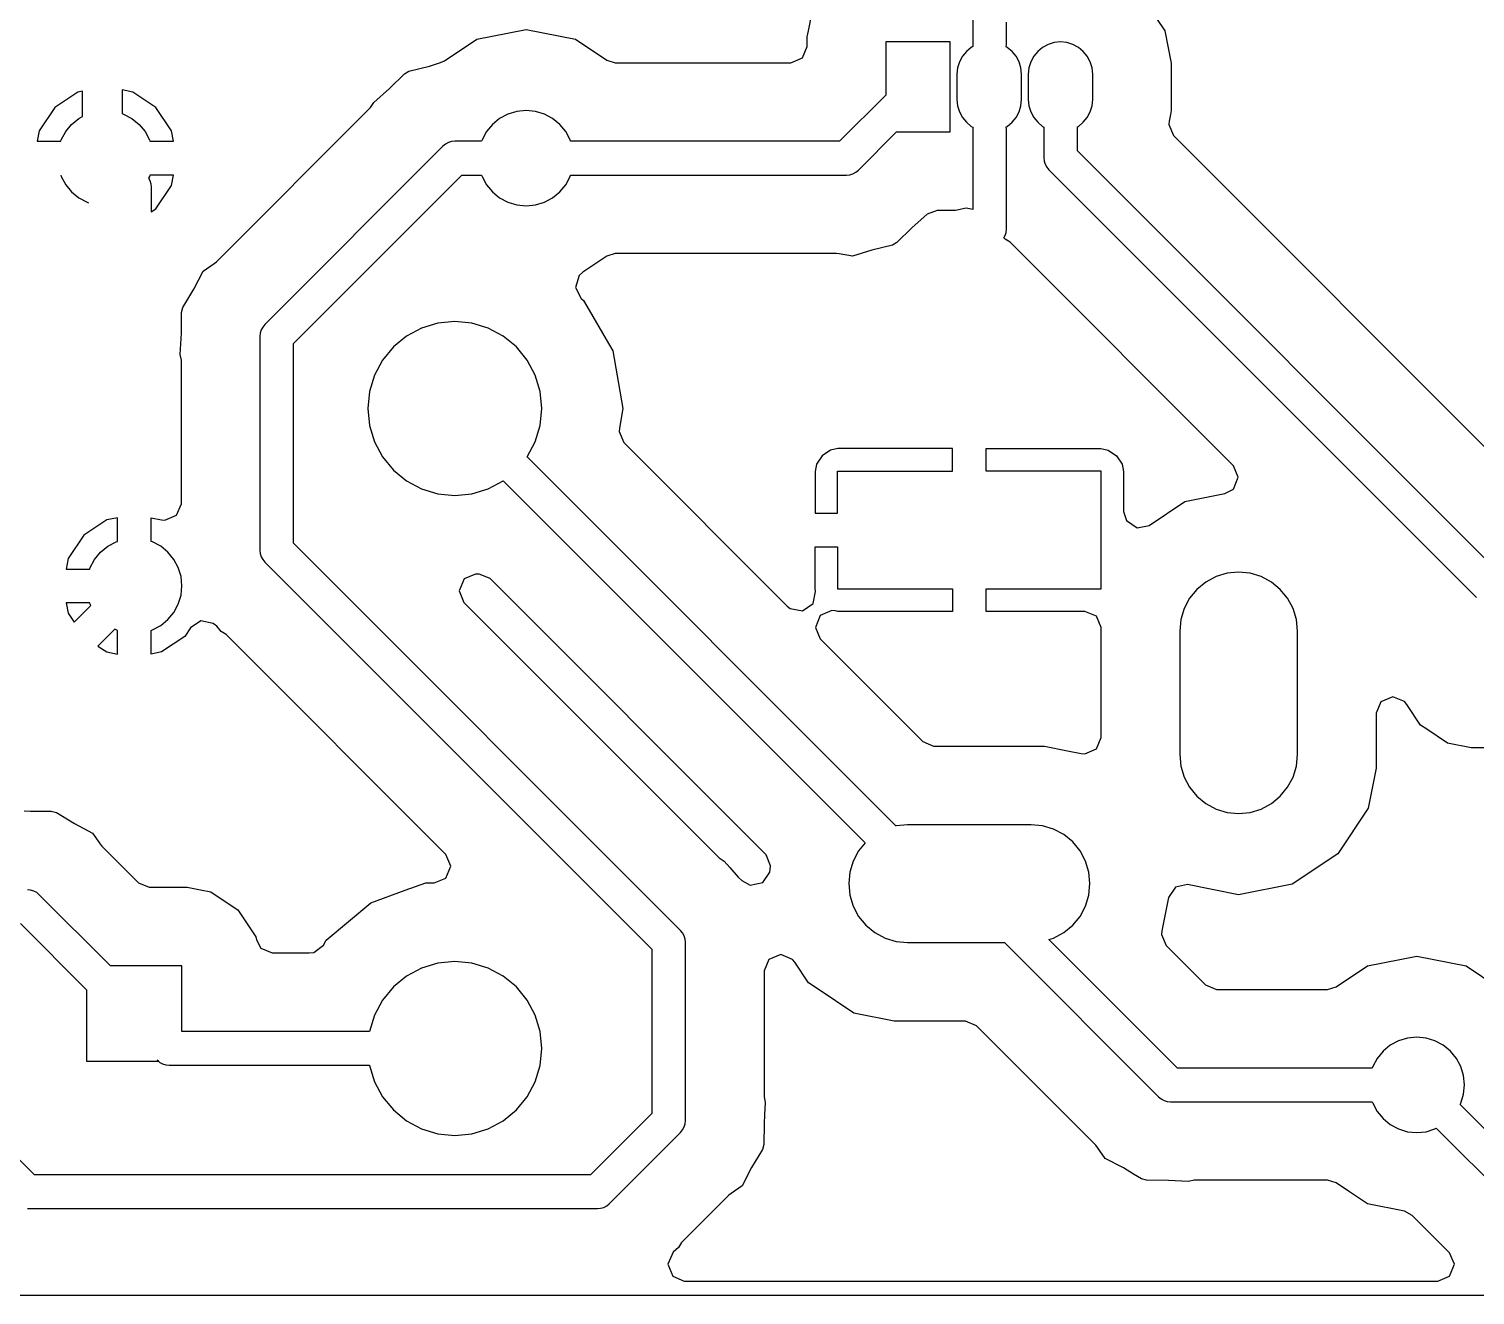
# Model space of a CAD drawing. Extents: x 48.5 to 131.2, y 2.2 to 58.3.
# Drawn here: x 74.32 to 100.1, y 2.24 to 24.8 of the extents above; entities that cross this region are included whole.
import ezdxf

# ---------------------------------------------------------------- set-up
doc = ezdxf.new("R2010")
doc.units = 0
doc.header["$LTSCALE"] = 0.000394
doc.layers.add('PLAN_1', color=7, linetype='CONTINUOUS')

msp = doc.modelspace()

# ---------------------------------------------------------------- linework, layer by layer
at = {"layer": 'PLAN_1', "color": 1}
for p, q in [((88.215668, 24.7638, 0.06), (88.275406, 25.064133, 0.06)), ((91.144989, 25.039505, 0.06), (91.144989, 24.527626, 0.06)), ((82.306892, 24.614429, 0.06), (83.18499, 24.789091, 0.06)), ((83.18499, 24.789091, 0.06), (84.063087, 24.614428, 0.06)), ((88.194489, 24.65736, 0.06), (88.215668, 24.7638, 0.06)), ((91.744995, 24.527626, 0.06), (91.744995, 24.915241, 0.06)), ((94.421066, 24.984501, 0.06), (94.570862, 24.760315, 0.06)), ((94.570862, 24.760315, 0.06), (94.685493, 24.18408, 0.06)), ((81.732208, 24.230442, 0.06), (82.306892, 24.614429, 0.06)), ((84.063087, 24.614428, 0.06), (84.621559, 24.24127, 0.06)), ((88.194489, 24.484053, 0.06), (88.194489, 24.65736, 0.06)), ((90.744987, 24.564503, 0.06), (89.594994, 24.564503, 0.06)), ((89.594994, 24.564503, 0.06), (89.594994, 23.618767, 0.06)), ((90.744987, 22.964504, 0.06), (90.744987, 24.564503, 0.06)), ((91.144989, 24.527626, 0.06), (91.149384, 24.483017, 0.06)), ((91.740097, 24.477936, 0.06), (91.744995, 24.527626, 0.06)), ((92.489952, 24.520735, 0.06), (92.390541, 24.467598, 0.06)), ((92.597816, 24.553455, 0.06), (92.489952, 24.520735, 0.06)), ((92.709991, 24.564505, 0.06), (92.597816, 24.553455, 0.06)), ((92.822166, 24.553455, 0.06), (92.709991, 24.564505, 0.06)), ((92.930031, 24.520735, 0.06), (92.822166, 24.553455, 0.06)), ((93.029442, 24.467598, 0.06), (92.930031, 24.520735, 0.06)), ((84.621559, 24.24127, 0.06), (84.774086, 24.195011, 0.06)), ((87.905441, 24.195011, 0.06), (88.109825, 24.279663, 0.06)), ((88.109825, 24.279663, 0.06), (88.194489, 24.484053, 0.06)), ((90.961891, 24.308956, 0.06), (90.90876, 24.209547, 0.06)), ((91.033401, 24.39609, 0.06), (90.961891, 24.308956, 0.06)), ((91.120537, 24.467598, 0.06), (91.033401, 24.39609, 0.06)), ((91.149384, 24.483017, 0.06), (91.120537, 24.467598, 0.06)), ((91.759438, 24.467598, 0.06), (91.740097, 24.477936, 0.06)), ((91.846573, 24.39609, 0.06), (91.759438, 24.467598, 0.06)), ((91.918083, 24.308956, 0.06), (91.846573, 24.39609, 0.06)), ((91.971214, 24.209547, 0.06), (91.918083, 24.308956, 0.06)), ((92.231895, 24.308956, 0.06), (92.178764, 24.209547, 0.06)), ((92.303406, 24.39609, 0.06), (92.231895, 24.308956, 0.06)), ((92.390541, 24.467598, 0.06), (92.303406, 24.39609, 0.06)), ((93.116577, 24.39609, 0.06), (93.029442, 24.467598, 0.06)), ((93.188087, 24.308956, 0.06), (93.116577, 24.39609, 0.06)), ((93.241219, 24.209547, 0.06), (93.188087, 24.308956, 0.06)), ((80.751495, 23.735893, 0.06), (81.014969, 23.997904, 0.06)), ((81.014969, 23.997904, 0.06), (81.095871, 24.044006, 0.06)), ((81.095871, 24.044006, 0.06), (81.461731, 24.134413, 0.06)), ((81.461731, 24.134413, 0.06), (81.661469, 24.196651, 0.06)), ((81.661469, 24.196651, 0.06), (81.732208, 24.230442, 0.06)), ((84.774086, 24.195011, 0.06), (87.905441, 24.195011, 0.06)), ((90.876038, 24.101681, 0.06), (90.86499, 23.989504, 0.06)), ((90.86499, 23.989504, 0.06), (90.86499, 23.539503, 0.06)), ((90.90876, 24.209547, 0.06), (90.876038, 24.101681, 0.06)), ((92.003937, 24.101681, 0.06), (91.971214, 24.209547, 0.06)), ((92.014984, 23.989504, 0.06), (92.003937, 24.101681, 0.06)), ((92.014984, 23.539503, 0.06), (92.014984, 23.989504, 0.06)), ((92.146042, 24.101681, 0.06), (92.134995, 23.989504, 0.06)), ((92.134995, 23.989504, 0.06), (92.134995, 23.539503, 0.06)), ((92.178764, 24.209547, 0.06), (92.146042, 24.101681, 0.06)), ((93.273941, 24.101681, 0.06), (93.241219, 24.209547, 0.06)), ((93.284988, 23.989504, 0.06), (93.273941, 24.101681, 0.06)), ((93.284988, 23.539503, 0.06), (93.284988, 23.989504, 0.06)), ((94.685493, 24.18408, 0.06), (94.685493, 23.344934, 0.06)), ((80.469604, 23.485855, 0.06), (80.751495, 23.735893, 0.06)), ((75.197266, 23.671978, 0.06), (74.783783, 23.395704, 0.06)), ((75.279991, 23.688435, 0.06), (75.197266, 23.671978, 0.06)), ((75.279991, 23.237194, 0.06), (75.279991, 23.688435, 0.06)), ((75.984993, 23.70932, 0.06), (75.984993, 23.287472, 0.06)), ((76.172714, 23.671978, 0.06), (75.984993, 23.70932, 0.06)), ((76.586197, 23.395704, 0.06), (76.172714, 23.671978, 0.06)), ((80.41288, 23.397272, 0.06), (80.469604, 23.485855, 0.06)), ((89.594994, 23.618767, 0.06), (88.770729, 22.794506, 0.06)), ((90.86499, 23.539503, 0.06), (90.876038, 23.427326, 0.06)), ((92.003937, 23.427326, 0.06), (92.014984, 23.539503, 0.06)), ((92.134995, 23.539503, 0.06), (92.146042, 23.427326, 0.06)), ((93.273941, 23.427326, 0.06), (93.284988, 23.539503, 0.06)), ((74.783783, 23.395704, 0.06), (74.507523, 22.982244, 0.06)), ((75.083946, 23.095547, 0.06), (75.212753, 23.201256, 0.06)), ((75.212753, 23.201256, 0.06), (75.279991, 23.237194, 0.06)), ((75.984993, 23.287472, 0.06), (76.010269, 23.279804, 0.06)), ((76.010269, 23.279804, 0.06), (76.157227, 23.201256, 0.06)), ((76.157227, 23.201256, 0.06), (76.286034, 23.095547, 0.06)), ((76.862465, 22.982244, 0.06), (76.586197, 23.395704, 0.06)), ((77.664406, 20.648796, 0.06), (80.41288, 23.397272, 0.06)), ((82.712753, 23.201256, 0.06), (82.583946, 23.095547, 0.06)), ((82.859711, 23.279804, 0.06), (82.712753, 23.201256, 0.06)), ((83.019165, 23.328175, 0.06), (82.859711, 23.279804, 0.06)), ((83.18499, 23.344507, 0.06), (83.019165, 23.328175, 0.06)), ((83.350815, 23.328175, 0.06), (83.18499, 23.344507, 0.06)), ((83.510269, 23.279804, 0.06), (83.350815, 23.328175, 0.06)), ((83.657227, 23.201256, 0.06), (83.510269, 23.279804, 0.06)), ((83.786034, 23.095547, 0.06), (83.657227, 23.201256, 0.06)), ((90.876038, 23.427326, 0.06), (90.90876, 23.31946, 0.06)), ((90.90876, 23.31946, 0.06), (90.961891, 23.220051, 0.06)), ((90.961891, 23.220051, 0.06), (91.033401, 23.132917, 0.06)), ((91.846573, 23.132917, 0.06), (91.918083, 23.220051, 0.06)), ((91.918083, 23.220051, 0.06), (91.971214, 23.31946, 0.06)), ((91.971214, 23.31946, 0.06), (92.003937, 23.427326, 0.06)), ((92.146042, 23.427326, 0.06), (92.178764, 23.31946, 0.06)), ((92.178764, 23.31946, 0.06), (92.231895, 23.220051, 0.06)), ((92.231895, 23.220051, 0.06), (92.303406, 23.132917, 0.06)), ((93.116577, 23.132917, 0.06), (93.188087, 23.220051, 0.06)), ((93.188087, 23.220051, 0.06), (93.241219, 23.31946, 0.06)), ((93.241219, 23.31946, 0.06), (93.273941, 23.427326, 0.06)), ((94.670547, 23.26984, 0.06), (94.647995, 23.156443, 0.06)), ((94.685493, 23.344934, 0.06), (94.670547, 23.26984, 0.06)), ((74.507523, 22.982244, 0.06), (74.470177, 22.794506, 0.06)), ((74.899689, 22.819788, 0.06), (74.978241, 22.966742, 0.06)), ((74.978241, 22.966742, 0.06), (75.083946, 23.095547, 0.06)), ((76.286034, 23.095547, 0.06), (76.391739, 22.966742, 0.06)), ((76.391739, 22.966742, 0.06), (76.470291, 22.819788, 0.06)), ((76.899803, 22.794506, 0.06), (76.862465, 22.982244, 0.06)), ((82.478241, 22.966742, 0.06), (82.399689, 22.819788, 0.06)), ((82.583946, 23.095547, 0.06), (82.478241, 22.966742, 0.06)), ((83.891739, 22.966742, 0.06), (83.786034, 23.095547, 0.06)), ((83.970291, 22.819788, 0.06), (83.891739, 22.966742, 0.06)), ((89.107124, 22.282375, 0.06), (89.789253, 22.964504, 0.06)), ((89.789253, 22.964504, 0.06), (90.744987, 22.964504, 0.06)), ((91.033401, 23.132917, 0.06), (91.120537, 23.061409, 0.06)), ((91.120537, 23.061409, 0.06), (91.149384, 23.04599, 0.06)), ((91.149384, 23.04599, 0.06), (91.144989, 23.001381, 0.06)), ((91.144989, 23.001381, 0.06), (91.144989, 21.579741, 0.06)), ((91.740097, 23.051071, 0.06), (91.759438, 23.061407, 0.06)), ((91.744995, 23.001381, 0.06), (91.740097, 23.051071, 0.06)), ((91.744995, 21.229507, 0.06), (91.744995, 23.001381, 0.06)), ((91.759438, 23.061407, 0.06), (91.846573, 23.132917, 0.06)), ((92.303406, 23.132917, 0.06), (92.390541, 23.061409, 0.06)), ((92.390541, 23.061409, 0.06), (92.414986, 23.048344, 0.06)), ((92.414986, 23.048344, 0.06), (92.414986, 22.499504, 0.06)), ((93.014992, 23.053684, 0.06), (93.029442, 23.061407, 0.06)), ((93.014992, 22.623768, 0.06), (93.014992, 23.053684, 0.06)), ((93.029442, 23.061407, 0.06), (93.116577, 23.132917, 0.06)), ((94.647995, 23.156443, 0.06), (94.641739, 23.092918, 0.06)), ((94.641739, 23.092918, 0.06), (94.723267, 22.896107, 0.06)), ((74.470177, 22.794506, 0.06), (74.892021, 22.794506, 0.06)), ((74.892021, 22.794506, 0.06), (74.899689, 22.819788, 0.06)), ((76.470291, 22.819788, 0.06), (76.477959, 22.794506, 0.06)), ((76.477959, 22.794506, 0.06), (76.899803, 22.794506, 0.06)), ((81.702858, 22.706638, 0.06), (78.527855, 19.531635, 0.06)), ((81.748322, 22.743948, 0.06), (81.702858, 22.706638, 0.06)), ((81.800186, 22.771671, 0.06), (81.748322, 22.743948, 0.06)), ((81.856468, 22.788742, 0.06), (81.800186, 22.771671, 0.06)), ((81.914993, 22.794506, 0.06), (81.856468, 22.788742, 0.06)), ((82.392021, 22.794506, 0.06), (81.914993, 22.794506, 0.06)), ((82.399689, 22.819788, 0.06), (82.392021, 22.794506, 0.06)), ((83.977959, 22.794506, 0.06), (83.970291, 22.819788, 0.06)), ((88.770729, 22.794506, 0.06), (83.977959, 22.794506, 0.06)), ((94.723267, 22.896107, 0.06), (101.04882, 16.570549, 0.06)), ((92.414986, 22.499504, 0.06), (92.420753, 22.440977, 0.06)), ((92.420753, 22.440977, 0.06), (92.437828, 22.384699, 0.06)), ((100.549255, 15.089503, 0.06), (93.014992, 22.623768, 0.06)), ((74.892021, 22.194508, 0.06), (74.899689, 22.169226, 0.06)), ((74.899689, 22.169226, 0.06), (74.978241, 22.022272, 0.06)), ((76.470291, 22.169226, 0.06), (76.453705, 22.138191, 0.06)), ((76.477959, 22.194508, 0.06), (76.470291, 22.169226, 0.06)), ((76.899803, 22.194508, 0.06), (76.477959, 22.194508, 0.06)), ((76.862465, 22.006769, 0.06), (76.899803, 22.194508, 0.06)), ((79.039993, 19.19524, 0.06), (82.039261, 22.194508, 0.06)), ((82.039261, 22.194508, 0.06), (82.392021, 22.194508, 0.06)), ((82.392021, 22.194508, 0.06), (82.399689, 22.169226, 0.06)), ((82.399689, 22.169226, 0.06), (82.478241, 22.022272, 0.06)), ((83.891739, 22.022272, 0.06), (83.970291, 22.169226, 0.06)), ((83.970291, 22.169226, 0.06), (83.977959, 22.194508, 0.06)), ((83.977959, 22.194508, 0.06), (88.894989, 22.194508, 0.06)), ((88.894989, 22.194508, 0.06), (88.953514, 22.200272, 0.06)), ((88.953514, 22.200272, 0.06), (89.009796, 22.217342, 0.06)), ((89.009796, 22.217342, 0.06), (89.061661, 22.245066, 0.06)), ((89.061661, 22.245066, 0.06), (89.107124, 22.282375, 0.06)), ((92.437828, 22.384699, 0.06), (92.465546, 22.332832, 0.06)), ((92.465546, 22.332832, 0.06), (92.502853, 22.287373, 0.06)), ((92.502853, 22.287373, 0.06), (100.124992, 14.665234, 0.06)), ((74.978241, 22.022272, 0.06), (75.083946, 21.893467, 0.06)), ((76.453705, 22.138191, 0.06), (76.47715, 22.094313, 0.06)), ((76.47715, 22.094313, 0.06), (76.494225, 22.038034, 0.06)), ((76.494225, 22.038034, 0.06), (76.499992, 21.979507, 0.06)), ((76.499992, 21.979507, 0.06), (76.499992, 21.535709, 0.06)), ((76.586189, 21.593306, 0.06), (76.862465, 22.006769, 0.06)), ((82.478241, 22.022272, 0.06), (82.583946, 21.893467, 0.06)), ((83.786034, 21.893465, 0.06), (83.891739, 22.022272, 0.06)), ((75.083946, 21.893467, 0.06), (75.212753, 21.787758, 0.06)), ((75.212753, 21.787758, 0.06), (75.359711, 21.709209, 0.06)), ((75.359711, 21.709209, 0.06), (75.384987, 21.701542, 0.06)), ((82.583946, 21.893467, 0.06), (82.712753, 21.787758, 0.06)), ((82.712753, 21.787758, 0.06), (82.859711, 21.709209, 0.06)), ((82.859711, 21.709209, 0.06), (83.019165, 21.660839, 0.06)), ((83.019165, 21.660839, 0.06), (83.18499, 21.644506, 0.06)), ((83.18499, 21.644506, 0.06), (83.350815, 21.660839, 0.06)), ((83.350815, 21.660839, 0.06), (83.510269, 21.709209, 0.06)), ((83.510269, 21.709209, 0.06), (83.657227, 21.787758, 0.06)), ((83.657227, 21.787758, 0.06), (83.786034, 21.893465, 0.06)), ((76.499992, 21.535709, 0.06), (76.586189, 21.593306, 0.06)), ((90.331017, 21.494883, 0.06), (90.058479, 21.253119, 0.06)), ((90.51329, 21.564007, 0.06), (90.331017, 21.494883, 0.06)), ((90.837845, 21.564007, 0.06), (90.51329, 21.564007, 0.06)), ((91.030983, 21.602417, 0.06), (90.837845, 21.564007, 0.06)), ((91.144989, 21.579741, 0.06), (91.030983, 21.602417, 0.06)), ((90.058479, 21.253119, 0.06), (89.795013, 20.99111, 0.06)), ((91.722153, 21.114702, 0.06), (91.739227, 21.17098, 0.06)), ((91.739227, 21.17098, 0.06), (91.744995, 21.229507, 0.06)), ((89.714104, 20.945, 0.06), (89.348244, 20.854601, 0.06)), ((89.795013, 20.99111, 0.06), (89.714104, 20.945, 0.06)), ((91.702522, 21.077963, 0.06), (91.722153, 21.114702, 0.06)), ((91.723648, 21.054108, 0.06), (91.702522, 21.077963, 0.06)), ((91.812225, 20.997393, 0.06), (91.723648, 21.054108, 0.06)), ((95.793938, 17.01569, 0.06), (91.812225, 20.997393, 0.06)), ((77.626335, 20.617067, 0.06), (77.664406, 20.648796, 0.06)), ((84.621559, 20.747736, 0.06), (84.198509, 20.465059, 0.06)), ((84.774086, 20.794003, 0.06), (84.621559, 20.747736, 0.06)), ((88.715569, 20.794003, 0.06), (84.774086, 20.794003, 0.06)), ((88.764961, 20.789518, 0.06), (88.715569, 20.794003, 0.06)), ((89.00074, 20.746304, 0.06), (88.764961, 20.789518, 0.06)), ((89.348244, 20.854601, 0.06), (89.00074, 20.746304, 0.06)), ((77.259933, 20.15867, 0.06), (77.429054, 20.48089, 0.06)), ((77.429054, 20.48089, 0.06), (77.626335, 20.617067, 0.06)), ((84.133293, 20.406591, 0.06), (84.065643, 20.192022, 0.06)), ((84.198509, 20.465059, 0.06), (84.133293, 20.406591, 0.06)), ((77.06514, 19.835993, 0.06), (77.259933, 20.15867, 0.06)), ((84.065643, 20.192022, 0.06), (84.167786, 19.995787, 0.06)), ((84.167786, 19.995787, 0.06), (84.21006, 19.960318, 0.06)), ((84.21006, 19.960318, 0.06), (84.310692, 19.786018, 0.06)), ((77.03949, 19.374649, 0.06), (77.04052, 19.746157, 0.06)), ((77.04052, 19.746157, 0.06), (77.06514, 19.835993, 0.06)), ((84.310692, 19.786018, 0.06), (84.611237, 19.265457, 0.06)), ((77.016953, 18.998451, 0.06), (77.03949, 19.374649, 0.06)), ((78.445755, 19.378031, 0.06), (78.439987, 19.319504, 0.06)), ((78.46283, 19.434309, 0.06), (78.445755, 19.378031, 0.06)), ((78.490547, 19.486176, 0.06), (78.46283, 19.434309, 0.06)), ((78.527855, 19.531635, 0.06), (78.490547, 19.486176, 0.06)), ((81.321831, 19.46652, 0.06), (81.053856, 19.323286, 0.06)), ((81.612602, 19.554726, 0.06), (81.321831, 19.46652, 0.06)), ((81.914993, 19.584507, 0.06), (81.612602, 19.554726, 0.06)), ((82.217384, 19.554726, 0.06), (81.914993, 19.584507, 0.06)), ((82.508156, 19.46652, 0.06), (82.217384, 19.554726, 0.06)), ((82.776131, 19.323286, 0.06), (82.508156, 19.46652, 0.06)), ((78.439987, 19.319504, 0.06), (78.439987, 15.509507, 0.06)), ((79.039993, 15.633772, 0.06), (79.039993, 19.19524, 0.06)), ((80.818977, 19.130524, 0.06), (80.626213, 18.895641, 0.06)), ((81.053856, 19.323286, 0.06), (80.818977, 19.130524, 0.06)), ((83.011009, 19.130524, 0.06), (82.776131, 19.323286, 0.06)), ((83.203773, 18.895641, 0.06), (83.011009, 19.130524, 0.06)), ((84.611237, 19.265457, 0.06), (84.730331, 19.059193, 0.06)), ((77.039497, 18.895681, 0.06), (77.016953, 18.998451, 0.06)), ((77.039497, 16.33639, 0.06), (77.039497, 18.895681, 0.06)), ((80.626213, 18.895641, 0.06), (80.482979, 18.627666, 0.06)), ((83.347008, 18.627666, 0.06), (83.203773, 18.895641, 0.06)), ((84.730331, 19.059193, 0.06), (84.911011, 18.03451, 0.06)), ((80.482979, 18.627666, 0.06), (80.394775, 18.336897, 0.06)), ((83.435211, 18.336897, 0.06), (83.347008, 18.627666, 0.06)), ((80.394775, 18.336897, 0.06), (80.36499, 18.034508, 0.06)), ((83.464996, 18.034508, 0.06), (83.435211, 18.336897, 0.06)), ((80.36499, 18.034508, 0.06), (80.394775, 17.732119, 0.06)), ((83.435211, 17.732119, 0.06), (83.464996, 18.034508, 0.06)), ((84.911011, 18.03451, 0.06), (84.849037, 17.683064, 0.06)), ((80.394775, 17.732119, 0.06), (80.482979, 17.441349, 0.06)), ((83.347008, 17.441349, 0.06), (83.435211, 17.732119, 0.06)), ((84.849037, 17.683064, 0.06), (84.843994, 17.625509, 0.06)), ((84.843994, 17.625509, 0.06), (84.925415, 17.428951, 0.06)), ((80.482979, 17.441349, 0.06), (80.626213, 17.173374, 0.06)), ((83.203773, 17.173374, 0.06), (83.347008, 17.441349, 0.06)), ((84.925415, 17.428951, 0.06), (87.839836, 14.514538, 0.06)), ((88.609413, 17.293398, 0.06), (88.460556, 17.193933, 0.06)), ((88.740669, 17.319508, 0.06), (88.609413, 17.293398, 0.06)), ((90.784988, 17.319508, 0.06), (88.740669, 17.319508, 0.06)), ((90.784988, 16.919508, 0.06), (90.784988, 17.319508, 0.06)), ((91.384995, 16.919508, 0.06), (91.384995, 17.319508, 0.06)), ((91.384995, 17.319508, 0.06), (93.429314, 17.319508, 0.06)), ((93.429314, 17.319508, 0.06), (93.56057, 17.293402, 0.06)), ((93.56057, 17.293402, 0.06), (93.709419, 17.193933, 0.06)), ((80.626213, 17.173374, 0.06), (80.818977, 16.938492, 0.06)), ((83.202248, 17.171516, 0.06), (83.203773, 17.173374, 0.06)), ((89.775764, 10.597998, 0.06), (83.202248, 17.171516, 0.06)), ((88.361099, 17.045088, 0.06), (88.334991, 16.913841, 0.06)), ((88.460556, 17.193933, 0.06), (88.361099, 17.045088, 0.06)), ((93.709419, 17.193933, 0.06), (93.808876, 17.045088, 0.06)), ((93.808876, 17.045088, 0.06), (93.834984, 16.913834, 0.06)), ((95.878593, 16.811302, 0.06), (95.793938, 17.01569, 0.06)), ((80.818977, 16.938492, 0.06), (81.053856, 16.745729, 0.06)), ((88.334991, 16.913841, 0.06), (88.334991, 16.169506, 0.06)), ((88.734993, 16.169506, 0.06), (88.734993, 16.919508, 0.06)), ((88.734993, 16.919508, 0.06), (90.784988, 16.919508, 0.06)), ((93.43499, 16.919508, 0.06), (91.384995, 16.919508, 0.06)), ((93.43499, 14.819508, 0.06), (93.43499, 16.919508, 0.06)), ((93.834984, 16.913834, 0.06), (93.834984, 16.198927, 0.06)), ((95.790894, 16.599571, 0.06), (95.878593, 16.811302, 0.06)), ((81.053856, 16.745729, 0.06), (81.321831, 16.602495, 0.06)), ((81.321831, 16.602495, 0.06), (81.612602, 16.51429, 0.06)), ((81.612602, 16.51429, 0.06), (81.914993, 16.484509, 0.06)), ((81.914993, 16.484509, 0.06), (82.217384, 16.51429, 0.06)), ((82.217384, 16.51429, 0.06), (82.508156, 16.602495, 0.06)), ((82.508156, 16.602495, 0.06), (82.776123, 16.745729, 0.06)), ((82.776123, 16.745729, 0.06), (82.777977, 16.747253, 0.06)), ((82.777977, 16.747253, 0.06), (89.22934, 10.295891, 0.06)), ((94.928848, 16.377829, 0.06), (95.641075, 16.519491, 0.06)), ((95.641075, 16.519491, 0.06), (95.790894, 16.599571, 0.06)), ((76.954826, 16.132006, 0.06), (77.039497, 16.33639, 0.06)), ((94.291832, 15.952185, 0.06), (94.928848, 16.377829, 0.06)), ((75.712265, 16.051983, 0.06), (75.29879, 15.775704, 0.06)), ((75.899986, 16.089321, 0.06), (75.712265, 16.051983, 0.06)), ((75.899986, 15.66747, 0.06), (75.899986, 16.089321, 0.06)), ((76.499992, 15.66747, 0.06), (76.499992, 16.089321, 0.06)), ((76.499992, 16.089321, 0.06), (76.684563, 16.05261, 0.06)), ((76.684563, 16.05261, 0.06), (76.748055, 16.046358, 0.06)), ((76.748055, 16.046358, 0.06), (76.954826, 16.132006, 0.06)), ((88.334991, 16.169506, 0.06), (88.734993, 16.169506, 0.06)), ((93.834984, 16.198927, 0.06), (93.8843, 16.036346, 0.06)), ((93.8843, 16.036346, 0.06), (94.074852, 15.909026, 0.06)), ((75.29879, 15.775704, 0.06), (75.022522, 15.362244, 0.06)), ((94.074852, 15.909026, 0.06), (94.291832, 15.952185, 0.06)), ((75.49324, 15.34674, 0.06), (75.598946, 15.475546, 0.06)), ((75.598946, 15.475546, 0.06), (75.727753, 15.581254, 0.06)), ((75.727753, 15.581254, 0.06), (75.87471, 15.659802, 0.06)), ((75.87471, 15.659802, 0.06), (75.899986, 15.66747, 0.06)), ((76.525269, 15.659802, 0.06), (76.499992, 15.66747, 0.06)), ((76.672226, 15.581254, 0.06), (76.525269, 15.659802, 0.06)), ((76.801033, 15.475546, 0.06), (76.672226, 15.581254, 0.06)), ((76.906738, 15.34674, 0.06), (76.801033, 15.475546, 0.06)), ((78.439987, 15.509507, 0.06), (78.445755, 15.45098, 0.06)), ((85.937126, 8.736639, 0.06), (79.039993, 15.633772, 0.06)), ((88.334991, 14.825186, 0.06), (88.334991, 15.569508, 0.06)), ((88.334991, 15.569508, 0.06), (88.734993, 15.569508, 0.06)), ((88.734993, 15.569508, 0.06), (88.734993, 14.819508, 0.06)), ((75.022522, 15.362244, 0.06), (74.985176, 15.174505, 0.06)), ((75.414688, 15.199786, 0.06), (75.49324, 15.34674, 0.06)), ((76.985291, 15.199786, 0.06), (76.906738, 15.34674, 0.06)), ((78.445755, 15.45098, 0.06), (78.46283, 15.394702, 0.06)), ((78.46283, 15.394702, 0.06), (78.490547, 15.342836, 0.06)), ((78.490547, 15.342836, 0.06), (78.527855, 15.297375, 0.06)), ((78.527855, 15.297375, 0.06), (85.424988, 8.400242, 0.06)), ((74.985176, 15.174505, 0.06), (75.407021, 15.174505, 0.06)), ((75.407021, 15.174505, 0.06), (75.414688, 15.199786, 0.06)), ((77.033653, 15.040332, 0.06), (76.985291, 15.199786, 0.06)), ((77.049988, 14.874505, 0.06), (77.033653, 15.040332, 0.06)), ((82.077873, 14.999344, 0.06), (81.98909, 14.785013, 0.06)), ((82.282265, 15.084005, 0.06), (82.077873, 14.999344, 0.06)), ((82.346718, 15.084005, 0.06), (82.282265, 15.084005, 0.06)), ((82.541161, 15.003465, 0.06), (82.346718, 15.084005, 0.06)), ((87.461578, 10.083045, 0.06), (82.541161, 15.003465, 0.06)), ((95.48317, 15.039579, 0.06), (95.301636, 14.942549, 0.06)), ((95.680145, 15.09933, 0.06), (95.48317, 15.039579, 0.06)), ((95.884987, 15.119506, 0.06), (95.680145, 15.09933, 0.06)), ((96.089828, 15.09933, 0.06), (95.884987, 15.119506, 0.06)), ((96.286804, 15.039579, 0.06), (96.089828, 15.09933, 0.06)), ((96.468338, 14.942549, 0.06), (96.286804, 15.039579, 0.06)), ((76.985291, 14.549224, 0.06), (77.033653, 14.708678, 0.06)), ((77.033653, 14.708678, 0.06), (77.049988, 14.874505, 0.06)), ((81.98909, 14.785013, 0.06), (82.073753, 14.580623, 0.06)), ((88.301559, 14.559291, 0.06), (88.344719, 14.776279, 0.06)), ((88.344719, 14.776279, 0.06), (88.334991, 14.825186, 0.06)), ((88.734993, 14.819508, 0.06), (90.784988, 14.819508, 0.06)), ((90.784988, 14.819508, 0.06), (90.784988, 14.419508, 0.06)), ((91.384995, 14.419508, 0.06), (91.384995, 14.819508, 0.06)), ((91.384995, 14.819508, 0.06), (93.43499, 14.819508, 0.06)), ((95.142525, 14.811968, 0.06), (95.01194, 14.652854, 0.06)), ((95.301636, 14.942549, 0.06), (95.142525, 14.811968, 0.06)), ((96.627449, 14.811968, 0.06), (96.468338, 14.942549, 0.06)), ((96.758026, 14.652854, 0.06), (96.627449, 14.811968, 0.06)), ((75.407021, 14.574505, 0.06), (74.985176, 14.574505, 0.06)), ((74.985176, 14.574505, 0.06), (75.022522, 14.386766, 0.06)), ((75.128853, 14.227636, 0.06), (75.427139, 14.525926, 0.06)), ((75.414688, 14.549224, 0.06), (75.407021, 14.574505, 0.06)), ((75.427139, 14.525926, 0.06), (75.414688, 14.549224, 0.06)), ((76.906738, 14.40227, 0.06), (76.985291, 14.549224, 0.06)), ((82.073753, 14.580623, 0.06), (86.627754, 10.026617, 0.06)), ((87.839836, 14.514538, 0.06), (87.889145, 14.474057, 0.06)), ((87.889145, 14.474057, 0.06), (88.108658, 14.430396, 0.06)), ((88.108658, 14.430396, 0.06), (88.301559, 14.559291, 0.06)), ((94.914917, 14.471323, 0.06), (94.855164, 14.27435, 0.06)), ((95.01194, 14.652854, 0.06), (94.914917, 14.471323, 0.06)), ((96.855057, 14.471323, 0.06), (96.758026, 14.652854, 0.06)), ((96.91481, 14.27435, 0.06), (96.855057, 14.471323, 0.06)), ((75.022522, 14.386766, 0.06), (75.128853, 14.227636, 0.06)), ((76.672226, 14.167756, 0.06), (76.801033, 14.273464, 0.06)), ((76.801033, 14.273464, 0.06), (76.906738, 14.40227, 0.06)), ((77.388268, 14.250552, 0.06), (77.204315, 14.127641, 0.06)), ((77.608566, 14.206733, 0.06), (77.388268, 14.250552, 0.06)), ((77.669067, 14.153943, 0.06), (77.608566, 14.206733, 0.06)), ((88.428841, 14.34838, 0.06), (88.34005, 14.134042, 0.06)), ((88.635605, 14.434029, 0.06), (88.428841, 14.34838, 0.06)), ((88.699112, 14.427775, 0.06), (88.635605, 14.434029, 0.06)), ((88.740669, 14.419508, 0.06), (88.699112, 14.427775, 0.06)), ((90.784988, 14.419508, 0.06), (88.740669, 14.419508, 0.06)), ((93.145439, 14.419508, 0.06), (91.384995, 14.419508, 0.06)), ((93.349823, 14.334846, 0.06), (93.145439, 14.419508, 0.06)), ((93.434486, 14.130449, 0.06), (93.349823, 14.334846, 0.06)), ((94.855164, 14.27435, 0.06), (94.834984, 14.069506, 0.06)), ((96.93499, 14.069506, 0.06), (96.91481, 14.27435, 0.06)), ((75.85141, 14.101661, 0.06), (75.553116, 13.803365, 0.06)), ((75.87471, 14.089208, 0.06), (75.85141, 14.101661, 0.06)), ((75.899986, 14.08154, 0.06), (75.87471, 14.089208, 0.06)), ((75.899986, 13.659694, 0.06), (75.899986, 14.08154, 0.06)), ((76.499992, 14.08154, 0.06), (76.525269, 14.089208, 0.06)), ((76.499992, 13.659694, 0.06), (76.499992, 14.08154, 0.06)), ((76.525269, 14.089208, 0.06), (76.672226, 14.167756, 0.06)), ((77.101189, 13.973306, 0.06), (76.687714, 13.697025, 0.06)), ((77.204315, 14.127641, 0.06), (77.101189, 13.973306, 0.06)), ((77.74865, 14.064111, 0.06), (77.669067, 14.153943, 0.06)), ((77.837219, 14.007403, 0.06), (77.74865, 14.064111, 0.06)), ((81.756226, 10.088393, 0.06), (77.837219, 14.007403, 0.06)), ((88.34005, 14.134042, 0.06), (88.424721, 13.929652, 0.06)), ((88.424721, 13.929652, 0.06), (90.253822, 12.100551, 0.06)), ((93.434486, 12.173866, 0.06), (93.434486, 14.130449, 0.06)), ((94.834984, 14.069506, 0.06), (94.834984, 11.869507, 0.06)), ((96.93499, 11.869507, 0.06), (96.93499, 14.069506, 0.06)), ((75.553116, 13.803365, 0.06), (75.712257, 13.697025, 0.06)), ((75.712257, 13.697025, 0.06), (75.899986, 13.659694, 0.06)), ((76.687714, 13.697025, 0.06), (76.499992, 13.659694, 0.06)), ((98.634483, 12.89913, 0.06), (98.420151, 12.810348, 0.06)), ((98.841255, 12.813482, 0.06), (98.634483, 12.89913, 0.06)), ((98.420151, 12.810348, 0.06), (98.335487, 12.605951, 0.06)), ((98.881721, 12.764172, 0.06), (98.841255, 12.813482, 0.06)), ((99.129234, 12.393754, 0.06), (98.881721, 12.764172, 0.06)), ((98.335487, 12.605951, 0.06), (98.335487, 11.628146, 0.06)), ((99.238731, 12.320588, 0.06), (99.129234, 12.393754, 0.06)), ((93.349823, 11.969469, 0.06), (93.434486, 12.173866, 0.06)), ((99.609032, 12.073162, 0.06), (99.238731, 12.320588, 0.06)), ((90.253822, 12.100551, 0.06), (90.448273, 12.02, 0.06)), ((90.448273, 12.02, 0.06), (92.426346, 12.02, 0.06)), ((92.426346, 12.02, 0.06), (92.835823, 11.938557, 0.06)), ((92.835823, 11.938557, 0.06), (93.079552, 11.890075, 0.06)), ((93.079552, 11.890075, 0.06), (93.143051, 11.883821, 0.06)), ((93.143051, 11.883821, 0.06), (93.349823, 11.969469, 0.06)), ((94.834984, 11.869507, 0.06), (94.855164, 11.664662, 0.06)), ((96.91481, 11.664662, 0.06), (96.93499, 11.869507, 0.06)), ((100.03212, 11.989012, 0.06), (99.609032, 12.073162, 0.06)), ((100.706703, 11.989012, 0.06), (100.03212, 11.989012, 0.06)), ((94.855164, 11.664662, 0.06), (94.914917, 11.46769, 0.06)), ((96.855057, 11.46769, 0.06), (96.91481, 11.664662, 0.06)), ((98.335487, 11.628146, 0.06), (98.193298, 10.913362, 0.06)), ((94.914917, 11.46769, 0.06), (95.011948, 11.286158, 0.06)), ((96.758026, 11.286158, 0.06), (96.855057, 11.46769, 0.06)), ((95.011948, 11.286158, 0.06), (95.142525, 11.127045, 0.06)), ((95.142525, 11.127045, 0.06), (95.301636, 10.996464, 0.06)), ((96.468338, 10.996464, 0.06), (96.627449, 11.127045, 0.06)), ((96.627449, 11.127045, 0.06), (96.758026, 11.286158, 0.06)), ((74.240334, 10.866424, 0.06), (74.350136, 10.860008, 0.06)), ((74.350136, 10.860008, 0.06), (74.721649, 10.858977, 0.06)), ((74.721649, 10.858977, 0.06), (74.811455, 10.834371, 0.06)), ((74.811455, 10.834371, 0.06), (75.134125, 10.639572, 0.06)), ((95.301636, 10.996464, 0.06), (95.48317, 10.899433, 0.06)), ((95.48317, 10.899433, 0.06), (95.680145, 10.839683, 0.06)), ((95.680145, 10.839683, 0.06), (95.884987, 10.819507, 0.06)), ((95.884987, 10.819507, 0.06), (96.089828, 10.839683, 0.06)), ((96.089828, 10.839683, 0.06), (96.286804, 10.899433, 0.06)), ((96.286804, 10.899433, 0.06), (96.468338, 10.996464, 0.06)), ((98.193298, 10.913362, 0.06), (97.651703, 10.102793, 0.06)), ((75.134125, 10.639572, 0.06), (75.456383, 10.470438, 0.06)), ((89.780151, 10.599329, 0.06), (89.775764, 10.597998, 0.06)), ((89.984993, 10.619505, 0.06), (89.780151, 10.599329, 0.06)), ((92.18499, 10.619505, 0.06), (89.984993, 10.619505, 0.06)), ((92.389832, 10.599329, 0.06), (92.18499, 10.619505, 0.06)), ((92.586807, 10.539578, 0.06), (92.389832, 10.599329, 0.06)), ((75.456383, 10.470438, 0.06), (75.584671, 10.284588, 0.06)), ((92.768341, 10.442548, 0.06), (92.586807, 10.539578, 0.06)), ((92.927452, 10.311967, 0.06), (92.768341, 10.442548, 0.06)), ((93.058029, 10.152853, 0.06), (92.927452, 10.311967, 0.06)), ((75.584671, 10.284588, 0.06), (75.59256, 10.273164, 0.06)), ((75.59256, 10.273164, 0.06), (75.624298, 10.23507, 0.06)), ((75.624298, 10.23507, 0.06), (76.273827, 9.585549, 0.06)), ((81.840889, 9.884003, 0.06), (81.756226, 10.088393, 0.06)), ((87.543106, 9.886223, 0.06), (87.461578, 10.083045, 0.06)), ((89.111946, 10.152853, 0.06), (89.014923, 9.971322, 0.06)), ((89.22934, 10.295891, 0.06), (89.111946, 10.152853, 0.06)), ((93.15506, 9.971322, 0.06), (93.058029, 10.152853, 0.06)), ((97.651703, 10.102793, 0.06), (96.841125, 9.561184, 0.06)), ((81.752106, 9.669672, 0.06), (81.840889, 9.884003, 0.06)), ((86.627754, 10.026617, 0.06), (86.716331, 9.969902, 0.06)), ((86.716331, 9.969902, 0.06), (86.814926, 9.858599, 0.06)), ((86.814926, 9.858599, 0.06), (86.966431, 9.687946, 0.06)), ((87.527046, 9.773413, 0.06), (87.53685, 9.822703, 0.06)), ((87.53685, 9.822703, 0.06), (87.543106, 9.886223, 0.06)), ((89.014923, 9.971322, 0.06), (88.95517, 9.774349, 0.06)), ((93.214813, 9.774349, 0.06), (93.15506, 9.971322, 0.06)), ((76.273827, 9.585549, 0.06), (76.468269, 9.505009, 0.06)), ((81.031609, 9.452838, 0.06), (81.394737, 9.585011, 0.06)), ((81.394737, 9.585011, 0.06), (81.547714, 9.585011, 0.06)), ((81.547714, 9.585011, 0.06), (81.752106, 9.669672, 0.06)), ((86.966431, 9.687946, 0.06), (87.029541, 9.624832, 0.06)), ((87.029541, 9.624832, 0.06), (87.179352, 9.544755, 0.06)), ((87.179352, 9.544755, 0.06), (87.404129, 9.589462, 0.06)), ((87.404129, 9.589462, 0.06), (87.527046, 9.773413, 0.06)), ((88.95517, 9.774349, 0.06), (88.93499, 9.569505, 0.06)), ((88.93499, 9.569505, 0.06), (88.95517, 9.36466, 0.06)), ((93.234993, 9.569505, 0.06), (93.214813, 9.774349, 0.06)), ((93.214813, 9.36466, 0.06), (93.234993, 9.569505, 0.06)), ((94.974739, 9.552056, 0.06), (94.757759, 9.508898, 0.06)), ((95.884987, 9.370996, 0.06), (94.974739, 9.552056, 0.06)), ((96.841125, 9.561184, 0.06), (95.884987, 9.370996, 0.06)), ((74.353516, 9.453744, 0.06), (74.294991, 9.459509, 0.06)), ((74.409798, 9.436672, 0.06), (74.353516, 9.453744, 0.06)), ((74.461662, 9.40895, 0.06), (74.409798, 9.436672, 0.06)), ((74.507126, 9.371641, 0.06), (74.461662, 9.40895, 0.06)), ((75.774254, 8.104509, 0.06), (74.507126, 9.371641, 0.06)), ((76.468269, 9.505009, 0.06), (77.14286, 9.505009, 0.06)), ((77.14286, 9.505009, 0.06), (77.381409, 9.457562, 0.06)), ((77.381409, 9.457562, 0.06), (77.565948, 9.420851, 0.06)), ((77.565948, 9.420851, 0.06), (77.964867, 9.154295, 0.06)), ((80.416992, 9.229137, 0.06), (81.031609, 9.452838, 0.06)), ((88.95517, 9.36466, 0.06), (89.014923, 9.167687, 0.06)), ((93.15506, 9.167687, 0.06), (93.214813, 9.36466, 0.06)), ((94.634842, 9.324947, 0.06), (94.516159, 8.72826, 0.06)), ((94.757759, 9.508898, 0.06), (94.634842, 9.324947, 0.06)), ((77.964867, 9.154295, 0.06), (78.045753, 9.100255, 0.06)), ((78.045753, 9.100255, 0.06), (78.366325, 8.620469, 0.06)), ((79.619896, 8.560303, 0.06), (80.416992, 9.229137, 0.06)), ((89.014923, 9.167687, 0.06), (89.111954, 8.986156, 0.06)), ((93.058029, 8.986156, 0.06), (93.15506, 9.167687, 0.06)), ((74.170723, 8.859509, 0.06), (75.349991, 7.680241, 0.06)), ((89.111954, 8.986156, 0.06), (89.242531, 8.827043, 0.06)), ((89.242531, 8.827043, 0.06), (89.401642, 8.696462, 0.06)), ((92.768341, 8.696462, 0.06), (92.927452, 8.827043, 0.06)), ((92.927452, 8.827043, 0.06), (93.058029, 8.986156, 0.06)), ((78.366325, 8.620469, 0.06), (78.376686, 8.568399, 0.06)), ((78.376686, 8.568399, 0.06), (78.456757, 8.418592, 0.06)), ((79.571159, 8.475885, 0.06), (79.619896, 8.560303, 0.06)), ((85.974434, 8.691177, 0.06), (85.937126, 8.736639, 0.06)), ((86.002151, 8.639312, 0.06), (85.974434, 8.691177, 0.06)), ((86.019226, 8.583034, 0.06), (86.002151, 8.639312, 0.06)), ((86.024994, 8.524507, 0.06), (86.019226, 8.583034, 0.06)), ((86.024994, 5.349503, 0.06), (86.024994, 8.524507, 0.06)), ((89.401642, 8.696462, 0.06), (89.583176, 8.599431, 0.06)), ((89.583176, 8.599431, 0.06), (89.780151, 8.53968, 0.06)), ((89.780151, 8.53968, 0.06), (89.984993, 8.519505, 0.06)), ((89.984993, 8.519505, 0.06), (91.710724, 8.519505, 0.06)), ((91.710724, 8.519505, 0.06), (94.457855, 5.772373, 0.06)), ((92.504349, 8.574417, 0.06), (92.586807, 8.599431, 0.06)), ((94.794258, 6.284505, 0.06), (92.504349, 8.574417, 0.06)), ((92.586807, 8.599431, 0.06), (92.768341, 8.696462, 0.06)), ((94.516159, 8.72826, 0.06), (94.509903, 8.664751, 0.06)), ((94.509903, 8.664751, 0.06), (94.591431, 8.467928, 0.06)), ((78.456757, 8.418592, 0.06), (78.658546, 8.335011, 0.06)), ((78.658546, 8.335011, 0.06), (79.32048, 8.335011, 0.06)), ((79.32048, 8.335011, 0.06), (79.401459, 8.345662, 0.06)), ((79.401459, 8.345662, 0.06), (79.571159, 8.475885, 0.06)), ((85.424988, 8.400242, 0.06), (85.424988, 5.473761, 0.06)), ((87.724487, 8.30673, 0.06), (87.510155, 8.217948, 0.06)), ((87.931267, 8.221082, 0.06), (87.724487, 8.30673, 0.06)), ((94.591431, 8.467928, 0.06), (95.293823, 7.765549, 0.06)), ((98.181885, 8.104429, 0.06), (99.05999, 8.279092, 0.06)), ((99.05999, 8.279092, 0.06), (99.938087, 8.104429, 0.06)), ((77.049988, 8.104509, 0.06), (75.774254, 8.104509, 0.06)), ((77.049988, 6.934507, 0.06), (77.049988, 8.104509, 0.06)), ((81.321831, 8.06652, 0.06), (81.053856, 7.923285, 0.06)), ((81.612602, 8.154724, 0.06), (81.321831, 8.06652, 0.06)), ((81.914993, 8.184506, 0.06), (81.612602, 8.154724, 0.06)), ((82.217384, 8.154724, 0.06), (81.914993, 8.184506, 0.06)), ((82.508156, 8.06652, 0.06), (82.217384, 8.154724, 0.06)), ((82.776131, 7.923285, 0.06), (82.508156, 8.06652, 0.06)), ((87.510155, 8.217948, 0.06), (87.425491, 8.013561, 0.06)), ((87.425491, 8.013561, 0.06), (87.425491, 5.773304, 0.06)), ((87.97171, 8.171803, 0.06), (87.931267, 8.221082, 0.06)), ((88.218277, 7.802796, 0.06), (87.97171, 8.171803, 0.06)), ((97.623428, 7.731277, 0.06), (98.181885, 8.104429, 0.06)), ((99.938087, 8.104429, 0.06), (100.504791, 7.725777, 0.06)), ((81.053856, 7.923285, 0.06), (80.818977, 7.730522, 0.06)), ((83.011009, 7.730522, 0.06), (82.776131, 7.923285, 0.06)), ((88.391541, 7.687021, 0.06), (88.218277, 7.802796, 0.06)), ((95.293823, 7.765549, 0.06), (95.488266, 7.685009, 0.06)), ((75.349991, 7.680241, 0.06), (75.349991, 6.40451, 0.06)), ((80.626213, 7.49564, 0.06), (80.482979, 7.227666, 0.06)), ((80.818977, 7.730522, 0.06), (80.626213, 7.49564, 0.06)), ((83.203773, 7.495641, 0.06), (83.011009, 7.730522, 0.06)), ((83.347008, 7.227666, 0.06), (83.203773, 7.495641, 0.06)), ((89.028847, 7.261189, 0.06), (88.391541, 7.687021, 0.06)), ((95.488266, 7.685009, 0.06), (97.470894, 7.685009, 0.06)), ((97.470894, 7.685009, 0.06), (97.623428, 7.731277, 0.06)), ((80.482979, 7.227666, 0.06), (80.394775, 6.936897, 0.06)), ((83.435211, 6.936897, 0.06), (83.347008, 7.227666, 0.06)), ((89.743637, 7.119009, 0.06), (89.028847, 7.261189, 0.06)), ((91.016716, 7.119009, 0.06), (89.743637, 7.119009, 0.06)), ((91.211159, 7.038459, 0.06), (91.016716, 7.119009, 0.06)), ((93.340675, 4.908943, 0.06), (91.211159, 7.038459, 0.06)), ((80.394539, 6.934507, 0.06), (77.049988, 6.934507, 0.06)), ((80.394775, 6.936897, 0.06), (80.394539, 6.934507, 0.06)), ((83.464996, 6.634507, 0.06), (83.435211, 6.936897, 0.06)), ((98.734711, 6.769803, 0.06), (98.587753, 6.691255, 0.06)), ((98.894165, 6.818172, 0.06), (98.734711, 6.769803, 0.06)), ((99.05999, 6.834505, 0.06), (98.894165, 6.818172, 0.06)), ((99.225815, 6.818172, 0.06), (99.05999, 6.834505, 0.06)), ((99.385269, 6.769803, 0.06), (99.225815, 6.818172, 0.06)), ((99.532227, 6.691254, 0.06), (99.385269, 6.769803, 0.06)), ((83.435211, 6.332117, 0.06), (83.464996, 6.634507, 0.06)), ((98.353241, 6.45674, 0.06), (98.274689, 6.309786, 0.06)), ((98.458946, 6.585546, 0.06), (98.353241, 6.45674, 0.06)), ((98.587753, 6.691255, 0.06), (98.458946, 6.585546, 0.06)), ((99.661034, 6.585546, 0.06), (99.532227, 6.691254, 0.06)), ((99.766739, 6.45674, 0.06), (99.661034, 6.585546, 0.06)), ((99.845291, 6.309786, 0.06), (99.766739, 6.45674, 0.06)), ((75.349991, 6.40451, 0.06), (76.629623, 6.40451, 0.06)), ((76.629623, 6.40451, 0.06), (76.607857, 6.422375, 0.06)), ((76.607857, 6.422375, 0.06), (76.629623, 6.40451, 0.06)), ((76.629623, 6.40451, 0.06), (76.65332, 6.385066, 0.06)), ((76.65332, 6.385066, 0.06), (76.705185, 6.357343, 0.06)), ((76.705185, 6.357343, 0.06), (76.761467, 6.340271, 0.06)), ((76.761467, 6.340271, 0.06), (76.819992, 6.334507, 0.06)), ((76.819992, 6.334507, 0.06), (80.394539, 6.334507, 0.06)), ((80.394539, 6.334507, 0.06), (80.394775, 6.332117, 0.06)), ((80.394775, 6.332117, 0.06), (80.482979, 6.041348, 0.06)), ((83.347008, 6.041348, 0.06), (83.435211, 6.332117, 0.06)), ((98.267021, 6.284505, 0.06), (94.794258, 6.284505, 0.06)), ((98.274689, 6.309786, 0.06), (98.267021, 6.284505, 0.06)), ((99.893654, 6.150332, 0.06), (99.845291, 6.309786, 0.06)), ((80.482979, 6.041348, 0.06), (80.626213, 5.773373, 0.06)), ((83.203773, 5.773373, 0.06), (83.347008, 6.041348, 0.06)), ((99.909988, 5.984505, 0.06), (99.893654, 6.150332, 0.06)), ((99.893654, 5.818678, 0.06), (99.909988, 5.984505, 0.06)), ((80.626213, 5.773373, 0.06), (80.818977, 5.538491, 0.06)), ((83.011009, 5.538491, 0.06), (83.203773, 5.773373, 0.06)), ((87.425491, 5.773304, 0.06), (87.448021, 5.670562, 0.06)), ((94.457855, 5.772373, 0.06), (94.503319, 5.735064, 0.06)), ((94.503319, 5.735064, 0.06), (94.555183, 5.707341, 0.06)), ((94.555183, 5.707341, 0.06), (94.611465, 5.690269, 0.06)), ((94.611465, 5.690269, 0.06), (94.669991, 5.684505, 0.06)), ((94.669991, 5.684505, 0.06), (98.267021, 5.684505, 0.06)), ((98.267021, 5.684505, 0.06), (98.274689, 5.659224, 0.06)), ((99.845291, 5.659224, 0.06), (99.893654, 5.818678, 0.06)), ((74.419258, 4.379507, 0.06), (73.237129, 5.561635, 0.06)), ((80.818977, 5.538491, 0.06), (81.053856, 5.345729, 0.06)), ((82.776123, 5.345729, 0.06), (83.011009, 5.538491, 0.06)), ((85.424988, 5.473761, 0.06), (84.330727, 4.379507, 0.06)), ((87.434669, 5.449942, 0.06), (87.425491, 5.294291, 0.06)), ((87.448021, 5.670562, 0.06), (87.434669, 5.449942, 0.06)), ((98.274689, 5.659224, 0.06), (98.353241, 5.51227, 0.06)), ((98.353241, 5.51227, 0.06), (98.458946, 5.383464, 0.06)), ((99.83284, 5.635925, 0.06), (99.845291, 5.659224, 0.06)), ((101.724258, 3.744504, 0.06), (99.83284, 5.635925, 0.06)), ((81.053856, 5.345729, 0.06), (81.321831, 5.202494, 0.06)), ((81.321831, 5.202494, 0.06), (81.612602, 5.11429, 0.06)), ((82.217384, 5.11429, 0.06), (82.508156, 5.202494, 0.06)), ((82.508156, 5.202494, 0.06), (82.776123, 5.345729, 0.06)), ((85.937119, 5.137371, 0.06), (85.974434, 5.182832, 0.06)), ((85.974434, 5.182832, 0.06), (86.002151, 5.234698, 0.06)), ((86.002151, 5.234698, 0.06), (86.019226, 5.290976, 0.06)), ((86.019226, 5.290976, 0.06), (86.024994, 5.349503, 0.06)), ((87.425491, 5.294291, 0.06), (87.424469, 4.922841, 0.06)), ((98.458946, 5.383464, 0.06), (98.587753, 5.277756, 0.06)), ((98.587753, 5.277756, 0.06), (98.734711, 5.199208, 0.06)), ((98.734711, 5.199208, 0.06), (98.894165, 5.150838, 0.06)), ((99.225815, 5.150838, 0.06), (99.385269, 5.199208, 0.06)), ((99.385269, 5.199208, 0.06), (99.408569, 5.21166, 0.06)), ((99.408569, 5.21166, 0.06), (101.387856, 3.232372, 0.06)), ((81.612602, 5.11429, 0.06), (81.914993, 5.084507, 0.06)), ((81.914993, 5.084507, 0.06), (82.217384, 5.11429, 0.06)), ((84.667114, 3.867374, 0.06), (85.937119, 5.137371, 0.06)), ((87.424469, 4.922841, 0.06), (87.399864, 4.833068, 0.06)), ((93.372414, 4.870872, 0.06), (93.340675, 4.908943, 0.06)), ((98.894165, 5.150838, 0.06), (99.05999, 5.134505, 0.06)), ((99.05999, 5.134505, 0.06), (99.225815, 5.150838, 0.06)), ((87.399864, 4.833068, 0.06), (87.205116, 4.510467, 0.06)), ((93.508598, 4.673577, 0.06), (93.372414, 4.870872, 0.06)), ((93.830841, 4.50445, 0.06), (93.508598, 4.673577, 0.06)), ((87.205116, 4.510467, 0.06), (87.035927, 4.188119, 0.06)), ((94.010612, 4.396049, 0.06), (93.830841, 4.50445, 0.06)), ((94.153549, 4.309635, 0.06), (94.010612, 4.396049, 0.06)), ((84.330727, 4.379507, 0.06), (74.419258, 4.379507, 0.06)), ((87.035927, 4.188119, 0.06), (86.838631, 4.051941, 0.06)), ((94.243401, 4.28501, 0.06), (94.153549, 4.309635, 0.06)), ((94.637627, 4.282856, 0.06), (94.243401, 4.28501, 0.06)), ((94.991043, 4.261473, 0.06), (94.637627, 4.282856, 0.06)), ((95.093788, 4.284002, 0.06), (94.991043, 4.261473, 0.06)), ((97.470894, 4.284002, 0.06), (95.093788, 4.284002, 0.06)), ((97.623428, 4.237733, 0.06), (97.470894, 4.284002, 0.06)), ((97.840919, 4.092408, 0.06), (97.623428, 4.237733, 0.06)), ((84.621658, 3.830065, 0.06), (84.667114, 3.867374, 0.06)), ((86.800568, 4.020208, 0.06), (85.957077, 3.176729, 0.06)), ((86.838631, 4.051941, 0.06), (86.800568, 4.020208, 0.06)), ((98.181885, 3.864582, 0.06), (97.840919, 4.092408, 0.06)), ((74.294991, 3.779506, 0.06), (84.454987, 3.779506, 0.06)), ((84.454987, 3.779506, 0.06), (84.513512, 3.785271, 0.06)), ((84.513512, 3.785271, 0.06), (84.569794, 3.802342, 0.06)), ((84.569794, 3.802342, 0.06), (84.621658, 3.830065, 0.06)), ((98.840637, 3.733546, 0.06), (98.181885, 3.864582, 0.06)), ((98.981216, 3.658413, 0.06), (98.840637, 3.733546, 0.06)), ((99.646233, 2.99339, 0.06), (98.981216, 3.658413, 0.06)), ((85.957077, 3.176729, 0.06), (85.900383, 3.08816, 0.06)), ((85.807297, 3.005706, 0.06), (85.710136, 2.789829, 0.06)), ((85.900383, 3.08816, 0.06), (85.807297, 3.005706, 0.06)), ((99.730896, 2.78901, 0.06), (99.646233, 2.99339, 0.06)), ((85.710136, 2.789829, 0.06), (85.799255, 2.574672, 0.06)), ((99.642105, 2.574672, 0.06), (99.730896, 2.78901, 0.06)), ((85.799255, 2.574672, 0.06), (86.003647, 2.490001, 0.06)), ((86.003647, 2.490001, 0.06), (99.437714, 2.490001, 0.06)), ((99.437714, 2.490001, 0.06), (99.642105, 2.574672, 0.06))]:
    msp.add_line(p, q, dxfattribs=at)
at = {"layer": 'PLAN_1', "color": 5}
msp.add_line((48.494991, 2.24, 1.6), (131.209976, 2.24, 1.6), dxfattribs=at)

doc.saveas('drawing.dxf')
